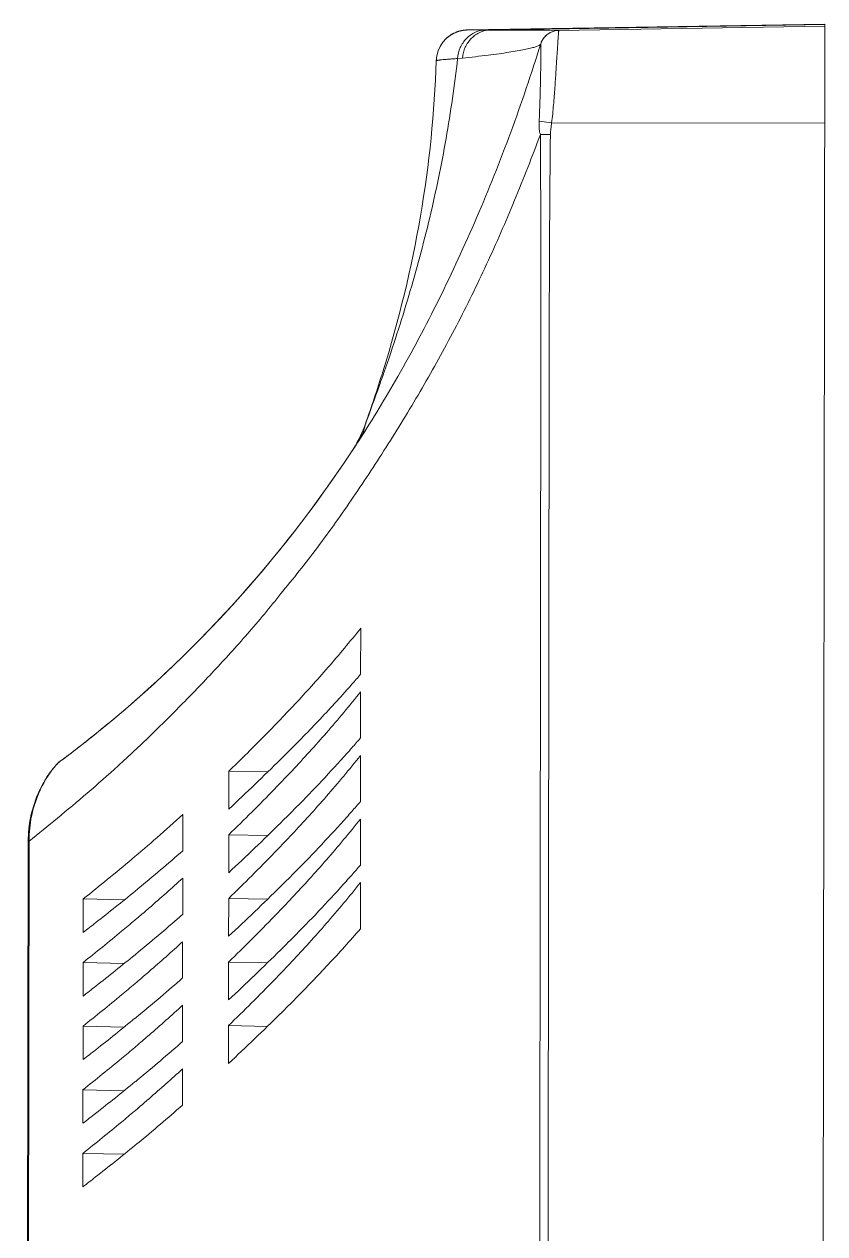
# Model space of a CAD drawing. Header units: millimetres. Extents: x -71336 to -35435, y -26189 to 22712.
# Drawn here: x -68773.88 to -68741.95, y -2098.15 to -2049.89 of the extents above; entities that cross this region are included whole.
import ezdxf

# ---------------------------------------------------------------- set-up
doc = ezdxf.new("R2010")
doc.units = ezdxf.units.MM
doc.layers.add('SC - Equipment', color=7, linetype='Continuous', lineweight=13)

# ---------------------------------------------------------------- blocks, each defined once
blk = doc.blocks.new('*U95')
at = {"layer": 'SC - Equipment', "color": 6}
for p, q in [((-31.733, -96.518), (-31.733, 96.515)), ((-31.733, 96.515), (-24.208, 96.384)), ((-18.409, 96.266), (-31.733, 96.498)), ((-21.126, 96.254), (-31.733, 96.44)), ((-17.481, 96.266), (-24.208, 96.384)), ((-21.141, 96.255), (-20.539, 96.259)), ((-21.129, 96.255), (-21.141, 96.255)), ((-21.128, 96.255), (-21.128, 96.255)), ((-20.539, 96.259), (-20.288, 96.26)), ((-20.288, 96.26), (-18.409, 96.266)), ((-18.217, 96.266), (-17.481, 96.266)), ((-17.481, 96.266), (-17.481, 96.266)), ((-17.296, 96.249), (-17.308, 96.251)), ((-20.419, 95.755), (-20.404, 95.71)), ((-20.404, 95.71), (-20.404, 95.709)), ((-17.289, 95.145), (-17.093, 95.125)), ((-16.235, 95.034), (-16.235, 95.034)), ((-31.733, 92.565), (-20.845, 92.565)), ((-20.845, 92.565), (-20.347, 92.634)), ((-20.796, 92.097), (-20.395, 92.098)), ((-13.416, 80.5), (-13.418, 80.51)), ((-12.857, 79.396), (-12.871, 79.417)), ((-13.255, 70.555), (-13.255, 72.394)), ((-13.255, 68.017), (-13.255, 69.857)), ((-2.69, 68.169), (-2.686, 68.165)), ((-2.627, 68.118), (-2.69, 68.169)), ((-2.686, 68.165), (-2.627, 68.118)), ((-2.137, 67.729), (-2.178, 67.761)), ((-13.255, 65.48), (-13.255, 67.319)), ((-1.738, 67.42), (-1.763, 67.44)), ((-1.694, 67.386), (-1.738, 67.42)), ((-1.632, 67.339), (-1.694, 67.386)), ((-1.497, 67.237), (-1.435, 67.19)), ((-1.435, 67.19), (-1.431, 67.187)), ((-1.427, 67.184), (-1.431, 67.187)), ((-1.353, 67.128), (-1.427, 67.184)), ((-1.309, 67.096), (-1.353, 67.128)), ((-1.293, 67.084), (-1.255, 67.054)), ((-10.524, 66.705), (-10.444, 66.619)), ((-8.002, 66.684), (-9.556, 66.656)), ((-8.002, 65.172), (-8.002, 66.684)), ((-0.62, 66.2), (-0.608, 66.204)), ((-0.208, 65.258), (-0.322, 65.595)), ((-0.123, 64.932), (-0.208, 65.258)), ((-13.255, 62.942), (-13.255, 64.781)), ((-6.169, 63.509), (-6.169, 64.954)), ((0, 63.876), (-0.015, 64.237)), ((-10.524, 64.167), (-10.444, 64.081)), ((-8.002, 64.146), (-9.556, 64.119)), ((-8.002, 62.634), (-8.002, 64.146)), ((-0.037, 63.876), (-0.037, -63.876)), ((0, 63.876), (-0.037, 63.876)), ((0, 63.876), (0, -63.876)), ((-6.169, 60.971), (-6.169, 62.416)), ((-13.255, 60.404), (-13.255, 62.243)), ((-10.524, 61.629), (-10.444, 61.544)), ((-8.002, 61.608), (-9.556, 61.581)), ((-8.002, 60.096), (-8.002, 61.608)), ((-2.201, 61.582), (-3.843, 61.545)), ((-2.201, 60.244), (-2.201, 61.582)), ((-6.169, 58.433), (-6.169, 59.879)), ((-10.524, 59.092), (-10.444, 59.006)), ((-8.002, 59.07), (-9.556, 59.043)), ((-8.002, 57.558), (-8.002, 59.07)), ((-2.201, 59.044), (-3.843, 59.007)), ((-2.201, 57.706), (-2.201, 59.044)), ((-6.169, 55.895), (-6.169, 57.341)), ((-8.002, 56.533), (-9.556, 56.505)), ((-8.002, 55.02), (-8.002, 56.533)), ((-2.201, 56.506), (-3.843, 56.469)), ((-2.201, 55.169), (-2.201, 56.506)), ((-6.169, 53.357), (-6.169, 54.803)), ((-2.201, 53.968), (-3.843, 53.932)), ((-2.201, 52.631), (-2.201, 53.968)), ((-2.201, 51.43), (-3.843, 51.394)), ((-2.201, 50.093), (-2.201, 51.43))]:
    blk.add_line(p, q, dxfattribs=at)
for points in [[(-20.531, 95.955), (-20.538, 95.964), (-20.546, 95.974), (-20.555, 95.985), (-20.564, 95.995), (-20.573, 96.005), (-20.582, 96.015), (-20.591, 96.024), (-20.599, 96.032), (-20.608, 96.04), (-20.616, 96.048), (-20.624, 96.055), (-20.632, 96.063), (-20.64, 96.07), (-20.648, 96.076), (-20.656, 96.083), (-20.664, 96.089), (-20.671, 96.095), (-20.678, 96.1), (-20.685, 96.105), (-20.688, 96.107)], [(-17.152, 96.217), (-17.195, 96.228), (-17.235, 96.238), (-17.273, 96.245), (-17.305, 96.251), (-17.335, 96.255), (-17.366, 96.259), (-17.401, 96.262), (-17.439, 96.265), (-17.481, 96.266)], [(-17.358, 96.258), (-17.371, 96.259), (-17.383, 96.261)], [(-17.321, 96.253), (-17.334, 96.255), (-17.346, 96.257)], [(-17.257, 96.242), (-17.27, 96.245), (-17.283, 96.247)], [(-17.217, 96.234), (-17.231, 96.237), (-17.244, 96.24)], [(-17.177, 96.224), (-17.191, 96.227), (-17.204, 96.231)], [(-16.623, 95.912), (-16.634, 95.922), (-16.645, 95.932), (-16.656, 95.942), (-16.667, 95.952), (-16.679, 95.962), (-16.69, 95.972), (-16.702, 95.982), (-16.714, 95.991), (-16.726, 96.001), (-16.738, 96.01), (-16.75, 96.019), (-16.763, 96.028), (-16.775, 96.037), (-16.788, 96.046), (-16.8, 96.054), (-16.813, 96.063), (-16.826, 96.071), (-16.839, 96.079), (-16.852, 96.087), (-16.865, 96.095), (-16.879, 96.102), (-16.892, 96.11), (-16.905, 96.117), (-16.919, 96.124), (-16.932, 96.131), (-16.946, 96.138), (-16.959, 96.144), (-16.973, 96.15), (-16.986, 96.157), (-17, 96.163), (-17.014, 96.168), (-17.027, 96.174), (-17.041, 96.179), (-17.055, 96.185), (-17.068, 96.19), (-17.082, 96.195), (-17.096, 96.199), (-17.109, 96.204), (-17.123, 96.208), (-17.137, 96.212), (-17.15, 96.216), (-17.164, 96.22)], [(-20.5, 95.912), (-20.503, 95.916), (-20.508, 95.924), (-20.516, 95.935), (-20.523, 95.945), (-20.531, 95.955)], [(-20.419, 95.755), (-20.424, 95.767), (-20.429, 95.779), (-20.434, 95.791), (-20.439, 95.803), (-20.445, 95.814), (-20.45, 95.826), (-20.456, 95.836), (-20.461, 95.847), (-20.467, 95.857), (-20.472, 95.867), (-20.478, 95.876), (-20.483, 95.885), (-20.488, 95.893), (-20.493, 95.901), (-20.497, 95.907), (-20.5, 95.912)], [(-0.608, 66.204), (-0.62, 66.227), (-0.667, 66.308), (-0.714, 66.385), (-0.761, 66.458), (-0.807, 66.529), (-0.853, 66.596), (-0.898, 66.659), (-0.943, 66.719), (-0.987, 66.775), (-1.03, 66.827), (-1.072, 66.876), (-1.115, 66.922), (-1.157, 66.965), (-1.199, 67.005), (-1.24, 67.042), (-1.281, 67.075), (-1.293, 67.083)], [(-0.685, 66.336), (-0.737, 66.421), (-0.788, 66.5)], [(-0.015, 64.237), (-0.058, 64.599), (-0.127, 64.953), (-0.221, 65.299), (-0.337, 65.634), (-0.478, 65.956), (-0.608, 66.204)], [(-0.322, 65.595), (-0.46, 65.92), (-0.47, 65.938)], [(-0.034, 64.396), (-0.052, 64.556), (-0.056, 64.577)]]:
    blk.add_lwpolyline(points, dxfattribs=at)
for centre, radius, start, end in [((-21.141, 95.484), 0.771, 53.9851, 88.956), ((-21.141, 95.485), 0.77, 20.4421, 53.8748), ((-18.254, 35.4), 60.866, 89.96535, 90.14647), ((-17.503, 95.012), 1.254, 84.6397, 88.9868), ((-17.503, 95.013), 1.254, 84.6511, 88.9915), ((-17.504, 94.993), 1.273, 81.4207, 84.6551), ((-17.506, 94.983), 1.284, 73.9958, 81.4186), ((-17.503, 94.998), 1.268, 1.6475, 73.9594), ((-21.125, 95.491), 0.752, 16.9427, 20.4865), ((36.072, 98.201), 52.556, 197.2456, 199.6708), ((30.554, 108.148), 52.069, 209.5917, 212.812), ((-8.638, 82.218), 5.076, 199.6622, 213.4873), ((-8.681, 82.21), 5.036, 199.8406, 201.3546), ((-12.04, 80.687), 1.39, 187.6711, 212.8858), ((-8.678, 82.211), 5.038, 201.3545, 204.3806), ((-8.676, 82.213), 5.041, 204.3877, 213.1013), ((31.893, 109.031), 53.673, 212.8305, 213.4871), ((26.593, 104.996), 52.668, 220.8369, 221.4093), ((27.44, 105.742), 53.797, 221.4093, 221.7325), ((27.527, 105.642), 48.139, 231.215, 231.8975), ((27.527, 105.641), 48.138, 231.2145, 231.8867), ((27.523, 105.637), 48.132, 231.215, 231.7974), ((27.517, 105.629), 48.122, 231.2146, 231.6275), ((26.593, 102.458), 52.668, 220.8369, 221.4093), ((27.44, 103.204), 53.797, 221.4093, 221.7325), ((27.586, 105.716), 48.233, 231.9587, 232.5206), ((31.958, 107.308), 59.901, 221.78479, 224.60369), ((56.682, 134.493), 94.812, 225.24576, 226.9821), ((27.641, 105.789), 48.325, 232.7163, 232.8629), ((27.658, 105.81), 48.352, 232.8629, 233.0148), ((27.678, 105.837), 48.386, 233.0148, 233.2196), ((26.593, 99.92), 52.668, 220.8369, 221.4093), ((43.896, 118.98), 76.597, 224.54904, 225.20368), ((27.44, 100.667), 53.797, 221.4093, 221.7325), ((31.958, 104.77), 59.901, 221.78479, 224.60369), ((56.682, 131.955), 94.812, 225.24576, 226.9821), ((-4.591, 63.915), 4.554, 359.5075, 6.1444), ((41.445, 117.551), 72.026, 228.61899, 230.47385), ((26.593, 97.382), 52.668, 220.8369, 221.4093), ((27.44, 98.129), 53.797, 221.4093, 221.7325), ((31.958, 102.232), 59.901, 221.78479, 224.60369), ((43.896, 116.442), 76.597, 224.54904, 225.20368), ((42.293, 115.401), 71.805, 227.55246, 228.97761), ((56.682, 129.417), 94.812, 225.24576, 226.9821), ((43.963, 120.596), 75.977, 230.46997, 230.59021), ((41.445, 115.014), 72.026, 228.61899, 230.47385), ((38.472, 111.066), 66.026, 229.0105, 229.52263), ((40.261, 113.157), 68.778, 229.5194, 229.65936), ((43.896, 113.904), 76.597, 224.54904, 225.20368), ((42.293, 112.863), 71.805, 227.55246, 228.97761), ((56.682, 126.88), 94.812, 225.24576, 226.9821), ((43.963, 118.058), 75.977, 230.46997, 230.59021), ((41.445, 112.476), 72.026, 228.61899, 230.47385), ((38.472, 108.528), 66.026, 229.0105, 229.52263), ((40.261, 110.619), 68.778, 229.5194, 229.65936), ((43.896, 111.366), 76.597, 224.54904, 225.20368), ((56.682, 124.342), 94.812, 225.24576, 226.9821), ((42.293, 110.325), 71.805, 227.55246, 228.97761), ((43.963, 115.52), 75.977, 230.46997, 230.59021), ((38.472, 105.99), 66.026, 229.0105, 229.52263), ((41.445, 109.938), 72.026, 228.61899, 230.47385), ((40.261, 108.081), 68.778, 229.5194, 229.65936), ((42.293, 107.788), 71.805, 227.55246, 228.97761), ((43.963, 112.982), 75.977, 230.46997, 230.59021), ((38.472, 103.452), 66.026, 229.0105, 229.52263), ((41.445, 107.4), 72.026, 228.61899, 230.47385), ((40.261, 105.543), 68.778, 229.5194, 229.65936), ((43.963, 110.445), 75.977, 230.46997, 230.59021)]:
    blk.add_arc(centre, radius, start, end, dxfattribs=at)
for points, knots in [([(-20.845, 92.565), (-20.874, 92.803), (-20.91, 93.159), (-20.949, 93.629), (-20.973, 93.969), (-20.995, 94.295), (-21.015, 94.605), (-21.032, 94.895), (-21.049, 95.163), (-21.064, 95.406), (-21.078, 95.621), (-21.089, 95.782), (-21.096, 95.896), (-21.101, 95.97), (-21.106, 96.035), (-21.11, 96.092), (-21.114, 96.141), (-21.117, 96.176), (-21.119, 96.199), (-21.12, 96.214), (-21.122, 96.226), (-21.123, 96.236), (-21.124, 96.244), (-21.125, 96.249), (-21.126, 96.252), (-21.126, 96.254), (-21.127, 96.254)], [0, 0, 0, 0, 0.194744, 0.289816, 0.382121, 0.470773, 0.554919, 0.633726, 0.70646, 0.772401, 0.830929, 0.881436, 0.903541, 0.923474, 0.941184, 0.956624, 0.969762, 0.980563, 0.985076, 0.988994, 0.992314, 0.995038, 0.997166, 0.998698, 0.999636, 1, 1, 1, 1]), ([(-18.409, 96.266), (-18.269, 96.263), (-17.984, 96.201), (-17.624, 95.952), (-17.373, 95.584), (-17.3, 95.293), (-17.289, 95.145)], [0, 0, 0, 0, 0.243595, 0.490697, 0.743146, 1, 1, 1, 1]), ([(-18.217, 96.266), (-18.075, 96.263), (-17.787, 96.2), (-17.424, 95.946), (-17.173, 95.571), (-17.102, 95.274), (-17.093, 95.125)], [0, 0, 0, 0, 0.243075, 0.489966, 0.742636, 1, 1, 1, 1]), ([(-20.347, 92.634), (-20.357, 92.838), (-20.372, 93.236), (-20.386, 93.726), (-20.395, 94.097), (-20.4, 94.355), (-20.404, 94.596), (-20.407, 94.818), (-20.411, 95.019), (-20.413, 95.196), (-20.415, 95.349), (-20.415, 95.46), (-20.415, 95.536), (-20.415, 95.582), (-20.414, 95.621), (-20.413, 95.653), (-20.411, 95.678), (-20.41, 95.693), (-20.408, 95.703), (-20.408, 95.707), (-20.406, 95.711), (-20.405, 95.71)], [0, 0, 0, 0, 0.199161, 0.388319, 0.477214, 0.561292, 0.639772, 0.712022, 0.777421, 0.835345, 0.885156, 0.926419, 0.943715, 0.958732, 0.971441, 0.981817, 0.989837, 0.995499, 0.997456, 0.998839, 1, 1, 1, 1]), ([(-20.405, 95.71), (-20.405, 95.71), (-20.404, 95.71), (-20.404, 95.71), (-20.404, 95.71)], [0, 0, 0, 0, 0.754728, 1, 1, 1, 1]), ([(-14.723, 82.435), (-15.298, 83.445), (-16.401, 85.531), (-17.898, 88.788), (-19.248, 92.192), (-20.037, 94.526), (-20.404, 95.71)], [0, 0, 0, 0, 0.240923, 0.489255, 0.74297, 1, 1, 1, 1]), ([(-20.403, 95.709), (-20.4, 95.698), (-20.386, 95.682), (-20.362, 95.665), (-20.325, 95.644), (-20.263, 95.617), (-20.208, 95.599), (-20.177, 95.59)], [0, 0, 0, 0, 0.133758, 0.226319, 0.33867, 0.62616, 1, 1, 1, 1]), ([(-20.177, 95.59), (-20.117, 95.571), (-19.978, 95.535), (-19.742, 95.484), (-19.455, 95.43), (-19.117, 95.375), (-18.729, 95.318), (-18.115, 95.237), (-17.629, 95.181), (-17.289, 95.145)], [0, 0, 0, 0, 0.064771, 0.147168, 0.247054, 0.364197, 0.498338, 0.649218, 1, 1, 1, 1]), ([(-17.093, 95.125), (-16.973, 94.056), (-16.668, 91.928), (-16.017, 88.772), (-15.325, 86.182), (-14.692, 84.138), (-14.353, 83.125), (-14.178, 82.621)], [0, 0, 0, 0, 0.250669, 0.501057, 0.750983, 0.875654, 1, 1, 1, 1]), ([(-17.093, 95.125), (-17.026, 95.121), (-16.902, 95.112), (-16.729, 95.1), (-16.581, 95.087), (-16.475, 95.077), (-16.403, 95.069), (-16.359, 95.063), (-16.322, 95.058), (-16.291, 95.053), (-16.268, 95.048), (-16.25, 95.043), (-16.24, 95.04), (-16.235, 95.036), (-16.235, 95.034)], [0, 0, 0, 0, 0.230845, 0.432004, 0.603057, 0.743683, 0.802503, 0.853628, 0.897044, 0.932744, 0.96074, 0.981076, 0.993904, 1, 1, 1, 1]), ([(-20.796, 92.096), (-20.796, 92.136), (-20.802, 92.214), (-20.817, 92.37), (-20.833, 92.487), (-20.845, 92.565)], [0, 0, 0, 0, 0.250005, 0.500007, 1, 1, 1, 1]), ([(-20.395, 92.097), (-20.379, 92.138), (-20.356, 92.226), (-20.344, 92.36), (-20.342, 92.497), (-20.345, 92.588), (-20.347, 92.634)], [0, 0, 0, 0, 0.244573, 0.494644, 0.746819, 1, 1, 1, 1]), ([(-20.758, -92.178), (-20.758, -84.5), (-20.758, -69.144), (-20.758, -46.109), (-20.758, -26.914), (-20.758, -11.558), (-20.758, -0.041), (-20.758, 11.476), (-20.758, 22.994), (-20.758, 34.511), (-20.758, 46.028), (-20.758, 57.545), (-20.758, 67.143), (-20.758, 74.821), (-20.758, 80.579), (-20.758, 86.338), (-20.776, 90.177), (-20.796, 92.096)], [0, 0, 0, 0, 0.125, 0.25, 0.375, 0.4375, 0.5, 0.5625, 0.625, 0.6875, 0.75, 0.8125, 0.875, 0.90625, 0.9375, 0.96875, 1, 1, 1, 1]), ([(-20.425, -92.18), (-20.425, -91.22), (-20.425, -89.301), (-20.425, -86.421), (-20.425, -83.542), (-20.425, -77.783), (-20.425, -65.306), (-20.425, -46.11), (-20.425, -23.075), (-20.425, -3.879), (-20.425, 11.477), (-20.425, 22.995), (-20.425, 34.512), (-20.425, 46.03), (-20.425, 57.547), (-20.425, 67.145), (-20.425, 74.823), (-20.425, 79.622), (-20.425, 83.462), (-20.423, 85.861), (-20.419, 87.781), (-20.415, 88.98), (-20.41, 89.94), (-20.407, 90.54), (-20.404, 91.02), (-20.402, 91.32), (-20.401, 91.56), (-20.4, 91.71), (-20.399, 91.83), (-20.398, 91.95), (-20.397, 92.04), (-20.396, 92.1)], [0, 0, 0, 0, 0.015625, 0.03125, 0.046875, 0.0625, 0.125, 0.25, 0.375, 0.5, 0.5625, 0.625, 0.6875, 0.75, 0.8125, 0.875, 0.90625, 0.9375, 0.953125, 0.96875, 0.976563, 0.984375, 0.988281, 0.992188, 0.994141, 0.996094, 0.99707, 0.998047, 0.998535, 0.999024, 1, 1, 1, 1]), ([(-10.149, 73.871), (-10.656, 74.476), (-11.649, 75.749), (-12.82, 77.415), (-13.744, 78.809), (-14.436, 79.888), (-15.116, 80.993), (-15.783, 82.124), (-16.433, 83.282), (-17.065, 84.468), (-17.675, 85.682), (-18.462, 87.343), (-19.39, 89.477), (-20.069, 91.218), (-20.396, 92.1)], [0, 0, 0, 0, 0.1128, 0.230429, 0.290678, 0.351699, 0.413462, 0.475955, 0.539176, 0.603128, 0.667814, 0.73319, 0.865698, 1, 1, 1, 1]), ([(-14.178, 82.621), (-14.116, 82.443), (-13.868, 81.735), (-13.612, 81.029), (-13.418, 80.501)], [0, 0, 0, 0, 0.250875, 1, 1, 1, 1]), ([(-10.149, 73.871), (-9.719, 73.323), (-9.06, 72.525), (-8.158, 71.503), (-7.489, 70.772), (-6.824, 70.066), (-5.954, 69.166), (-4.886, 68.101), (-3.618, 66.908), (-2.383, 65.818), (-1.195, 64.818), (-0.416, 64.183), (-0.037, 63.876)], [0, 0, 0, 0, 0.146668, 0.217678, 0.287207, 0.355293, 0.421929, 0.550634, 0.672888, 0.788404, 0.897367, 1, 1, 1, 1]), ([(-13.255, 72.394), (-12.831, 71.861), (-11.975, 70.831), (-10.652, 69.365), (-9.33, 67.99), (-8.442, 67.111), (-8.002, 66.684)], [0, 0, 0, 0, 0.263111, 0.517325, 0.762857, 1, 1, 1, 1]), ([(-13.255, 69.857), (-12.814, 69.303), (-11.924, 68.234), (-10.991, 67.203), (-10.524, 66.705)], [0, 0, 0, 0, 0.50895, 1, 1, 1, 1]), ([(-10.073, 67.163), (-10.517, 67.605), (-11.411, 68.513), (-12.276, 69.449), (-12.707, 69.932)], [0, 0, 0, 0, 0.491888, 1, 1, 1, 1]), ([(-13.255, 67.319), (-12.814, 66.765), (-11.924, 65.696), (-10.991, 64.665), (-10.524, 64.167)], [0, 0, 0, 0, 0.50895, 1, 1, 1, 1]), ([(-10.444, 66.619), (-10.241, 66.403), (-9.441, 65.565), (-8.62, 64.747), (-8.002, 64.146)], [0, 0, 0, 0, 0.256096, 1, 1, 1, 1]), ([(-1.255, 67.054), (-1.224, 67.028), (-1.161, 66.97), (-1.103, 66.907), (-1.074, 66.874)], [0, 0, 0, 0, 0.477527, 1, 1, 1, 1]), ([(-1.074, 66.874), (-1.032, 66.825), (-0.949, 66.722), (-0.793, 66.5), (-0.687, 66.322), (-0.62, 66.2)], [0, 0, 0, 0, 0.238645, 0.487767, 1, 1, 1, 1]), ([(-0.62, 66.2), (-0.467, 65.925), (-0.225, 65.338), (-0.097, 64.716), (-0.063, 64.403)], [0, 0, 0, 0, 0.499758, 1, 1, 1, 1]), ([(-13.255, 64.781), (-12.814, 64.227), (-11.924, 63.158), (-10.991, 62.128), (-10.524, 61.629)], [0, 0, 0, 0, 0.50895, 1, 1, 1, 1]), ([(-6.169, 64.954), (-5.829, 64.644), (-5.157, 64.04), (-3.842, 62.907), (-2.853, 62.101), (-2.201, 61.582)], [0, 0, 0, 0, 0.265047, 0.52012, 1, 1, 1, 1]), ([(-10.444, 64.081), (-10.241, 63.865), (-9.441, 63.027), (-8.62, 62.209), (-8.002, 61.608)], [0, 0, 0, 0, 0.256096, 1, 1, 1, 1]), ([(-13.255, 62.243), (-12.814, 61.689), (-11.924, 60.62), (-10.991, 59.59), (-10.524, 59.092)], [0, 0, 0, 0, 0.50895, 1, 1, 1, 1]), ([(-2.201, 60.244), (-2.369, 60.375), (-3.065, 60.918), (-3.754, 61.47), (-4.271, 61.894)], [0, 0, 0, 0, 0.24189, 1, 1, 1, 1]), ([(-10.444, 61.544), (-10.241, 61.328), (-9.441, 60.489), (-8.62, 59.671), (-8.002, 59.07)], [0, 0, 0, 0, 0.256096, 1, 1, 1, 1]), ([(-10.69, 57.632), (-11.125, 58.074), (-11.996, 58.983), (-12.837, 59.92), (-13.255, 60.404)], [0, 0, 0, 0, 0.492167, 1, 1, 1, 1]), ([(-4.261, 60.734), (-4.086, 60.585), (-3.406, 60.013), (-2.716, 59.454), (-2.201, 59.044)], [0, 0, 0, 0, 0.258314, 1, 1, 1, 1]), ([(-10.444, 59.006), (-10.241, 58.79), (-9.441, 57.951), (-8.62, 57.133), (-8.002, 56.533)], [0, 0, 0, 0, 0.256096, 1, 1, 1, 1]), ([(-2.201, 57.706), (-2.369, 57.837), (-3.065, 58.38), (-3.754, 58.932), (-4.271, 59.357)], [0, 0, 0, 0, 0.24189, 1, 1, 1, 1]), ([(-4.261, 58.196), (-4.086, 58.047), (-3.406, 57.476), (-2.716, 56.916), (-2.201, 56.506)], [0, 0, 0, 0, 0.258314, 1, 1, 1, 1]), ([(-2.201, 55.169), (-2.369, 55.299), (-3.065, 55.842), (-3.754, 56.394), (-4.271, 56.819)], [0, 0, 0, 0, 0.24189, 1, 1, 1, 1]), ([(-4.261, 55.658), (-4.086, 55.509), (-3.406, 54.938), (-2.716, 54.378), (-2.201, 53.968)], [0, 0, 0, 0, 0.258314, 1, 1, 1, 1]), ([(-2.201, 52.631), (-2.369, 52.762), (-3.065, 53.305), (-3.754, 53.856), (-4.271, 54.281)], [0, 0, 0, 0, 0.24189, 1, 1, 1, 1]), ([(-4.261, 53.12), (-4.086, 52.972), (-3.406, 52.4), (-2.716, 51.841), (-2.201, 51.43)], [0, 0, 0, 0, 0.258314, 1, 1, 1, 1]), ([(-2.201, 50.093), (-2.369, 50.224), (-3.065, 50.767), (-3.754, 51.318), (-4.271, 51.743)], [0, 0, 0, 0, 0.24189, 1, 1, 1, 1])]:
    blk.add_open_spline(points, degree=3, knots=knots, dxfattribs=at)
for points in [[(-16.235, 95.034), (-16.116, 90.916), (-15.412, 86.778), (-14.122, 82.62)], [(-1.431, 67.187), (-5.874, 70.534), (-9.683, 74.603), (-12.857, 79.396)], [(-12.857, 79.396), (-9.971, 75.039), (-6.561, 71.279), (-2.627, 68.118)], [(-2.684, 68.164), (-2.685, 68.164), (-2.685, 68.165), (-2.686, 68.165)], [(-2.627, 68.118), (-2.627, 68.118), (-2.627, 68.118), (-2.627, 68.118)]]:
    blk.add_open_spline(points, degree=3, dxfattribs=at)

msp = doc.modelspace()

# ---------------------------------------------------------------- block references
at = {"layer": 'SC - Equipment', "xscale": -1, "rotation": 359.9301549094668}
msp.add_blockref('*U95', (-68773.801, -2146.37), dxfattribs=at)

doc.saveas('drawing.dxf')
